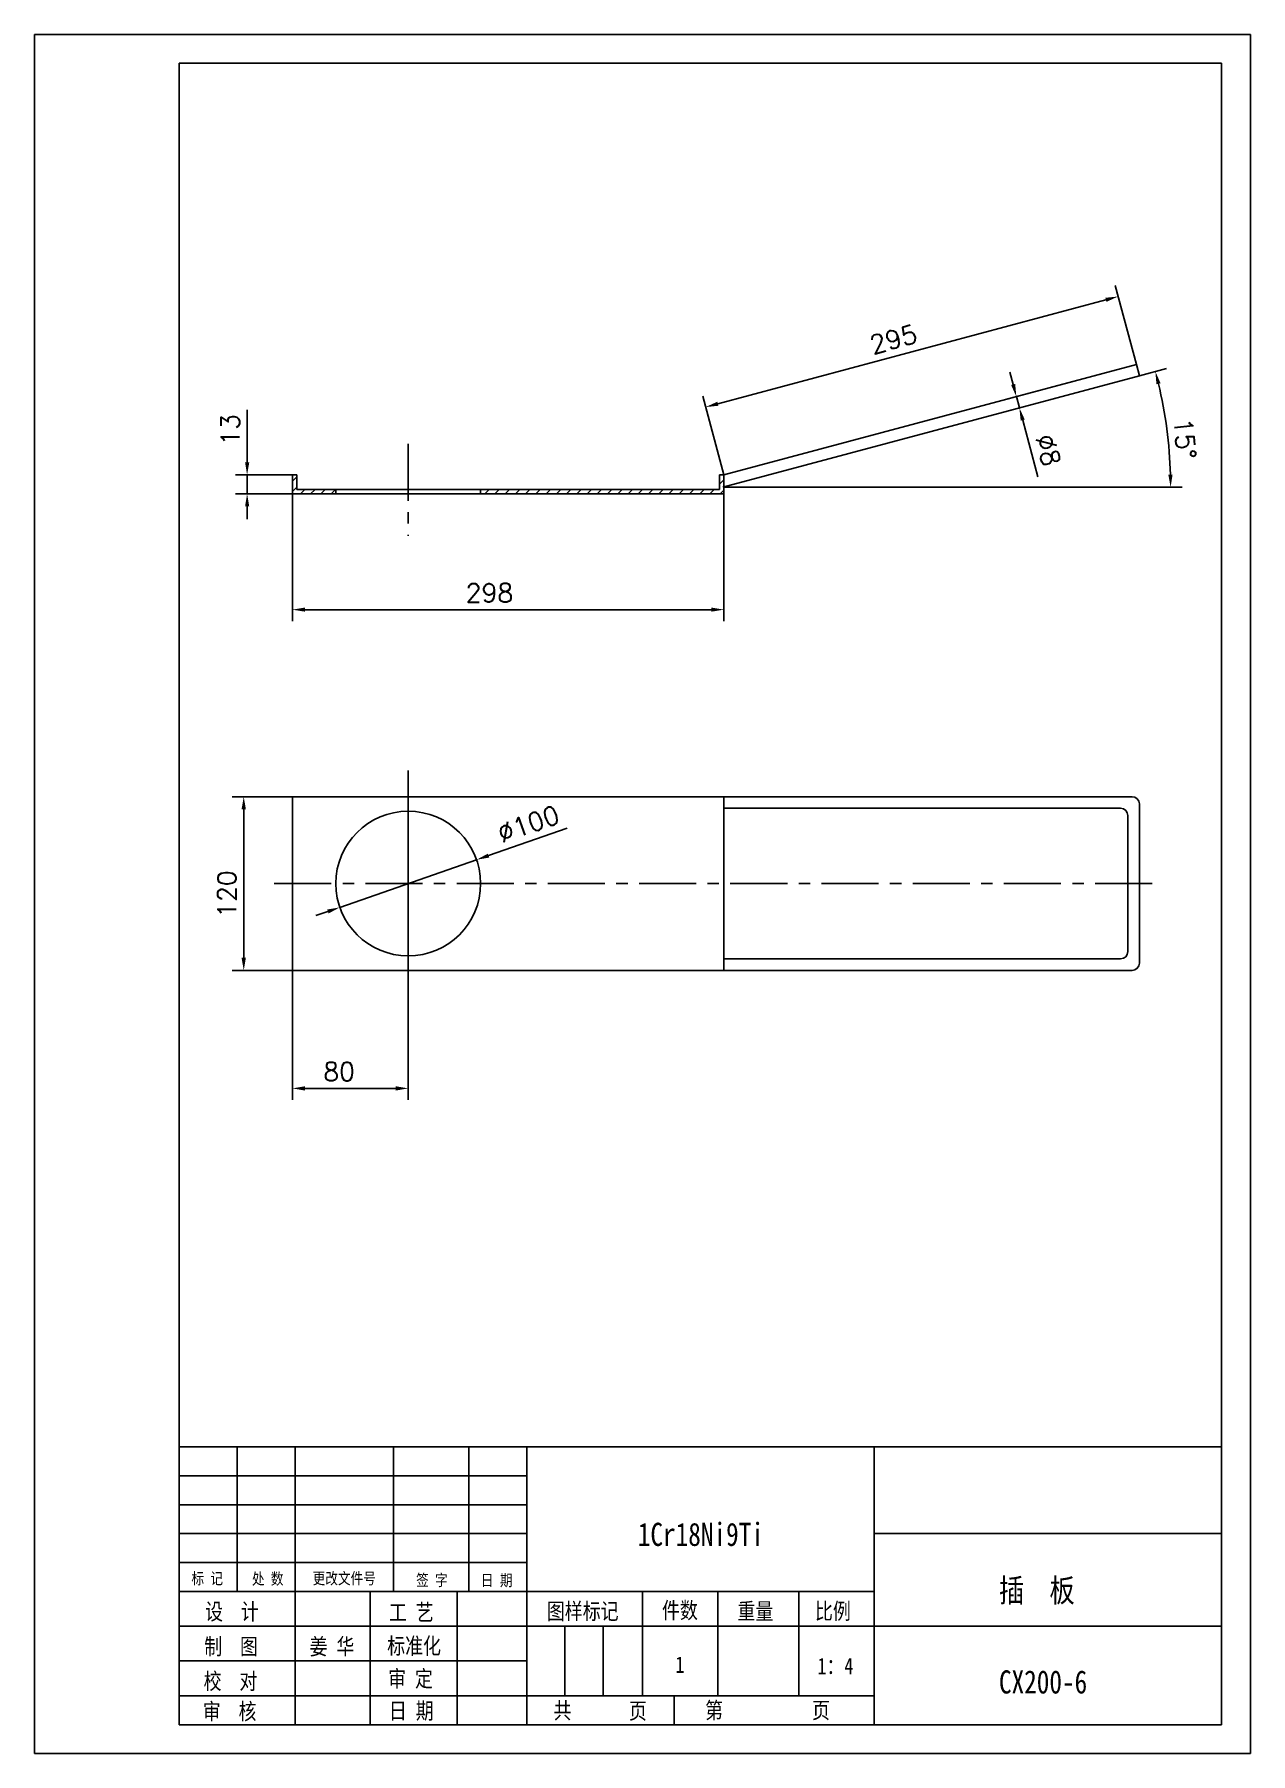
# Model space of a CAD drawing. Extents: x 41 to 881, y -290 to 898.
import ezdxf

# ---------------------------------------------------------------- set-up
doc = ezdxf.new("R2010")
doc.units = 0
doc.header["$LTSCALE"] = 10.5
doc.header["$MEASUREMENT"] = 0
doc.linetypes.add('CENTER', pattern=[2, 1.25, -0.25, 0.25, -0.25])
doc.layers.get('0').update_dxf_attribs({"color": 2, "linetype": 'CONTINUOUS'})
doc.layers.get('DEFPOINTS').update_dxf_attribs({"linetype": 'CONTINUOUS'})
doc.layers.add('PART', color=3, linetype='CONTINUOUS')
doc.layers.add('SMPEN_THICK', color=7, linetype='CONTINUOUS')
doc.styles.add('HZDX', font='', dxfattribs={"width": 0.8, "height": 7.5})
doc.styles.get("Standard").update_dxf_attribs({"font": 'txt.shx', "height": 12.75, "bigfont": 'hzfs.shx'})
doc.styles.get('HZDX').set_extended_font_data('SimSun')
doc.dimstyles.get("Standard").update_dxf_attribs({"dimtxt": 0.18, "dimasz": 0.18, "dimexe": 0.18, "dimexo": 0.0625, "dimgap": 0.09, "dimtad": 0, "dimtih": 1, "dimtoh": 1, "dimdec": 4, "dimzin": 0, "dimdsep": 46, "dimtxsty": 'Standard', "dimcen": 0.09, "dimadec": 0, "dimazin": 0, "dimtfac": 1, "dimtdec": 4, "dimtofl": 0, "dimtmove": 0, "dimatfit": 3, "dimfxl": 1, "dimtolj": 1, "dimtzin": 0, "dimarcsym": 0})

# ---------------------------------------------------------------- blocks, each defined once
blk = doc.blocks.new('*D5')
at = {"color": 2, "linetype": 'ByBlock', "transparency": 16777216}
for p, q in [((219.4, 251.1), (219.4, 161.7)), ((299.4, 251.1), (299.4, 161.7)), ((290.7, 169.6), (228.2, 169.6))]:
    blk.add_line(p, q, dxfattribs=at)
for points in [[(228.2, 171.1), (228.2, 168.1), (219.4, 169.6)], [(290.7, 171.1), (290.7, 168.1), (299.4, 169.6)]]:
    blk.add_solid(points, dxfattribs=at)
at = {"layer": 'DEFPOINTS', "color": 0, "linetype": 'ByBlock', "transparency": 16777216}
for p in [(219.4, 251.1), (299.4, 251.1), (219.4, 169.6)]:
    blk.add_point(p, dxfattribs=at)
at = {"color": 2, "linetype": 'ByBlock', "transparency": 16777216, "insert": (251.7, 181.2), "char_height": 12.75, "attachment_point": 5}
blk.add_mtext('\\A1;80', dxfattribs=at)
blk = doc.blocks.new('*D6')
at = {"color": 2, "linetype": 'ByBlock', "transparency": 16777216}
for p, q in [((219.4, 580.5), (219.4, 492.5)), ((517.4, 580.5), (517.4, 492.5)), ((508.7, 500.4), (228.2, 500.4))]:
    blk.add_line(p, q, dxfattribs=at)
for points in [[(228.2, 501.9), (228.2, 499), (219.4, 500.4)], [(508.7, 501.9), (508.7, 499), (517.4, 500.4)]]:
    blk.add_solid(points, dxfattribs=at)
at = {"layer": 'DEFPOINTS', "color": 0, "linetype": 'ByBlock', "transparency": 16777216}
for p in [(219.4, 580.5), (517.4, 580.5), (219.4, 500.4)]:
    blk.add_point(p, dxfattribs=at)
at = {"color": 2, "linetype": 'ByBlock', "transparency": 16777216, "insert": (355.5, 512), "char_height": 12.75, "attachment_point": 5}
blk.add_mtext('\\A1;298', dxfattribs=at)
blk = doc.blocks.new('*D9')
at = {"color": 2, "linetype": 'ByBlock', "transparency": 16777216}
for p, q in [((201.3, 602.2), (201.3, 638.5)), ((232.6, 593.5), (193.4, 593.5)), ((201.3, 580.5), (201.3, 593.5)), ((232.6, 580.5), (193.4, 580.5)), ((201.3, 571.7), (201.3, 563))]:
    blk.add_line(p, q, dxfattribs=at)
for points in [[(199.9, 602.2), (202.8, 602.2), (201.3, 593.5)], [(199.9, 571.7), (202.8, 571.7), (201.3, 580.5)]]:
    blk.add_solid(points, dxfattribs=at)
at = {"layer": 'DEFPOINTS', "color": 0, "linetype": 'ByBlock', "transparency": 16777216}
for p in [(232.6, 593.5), (201.3, 580.5), (232.6, 580.5)]:
    blk.add_point(p, dxfattribs=at)
at = {"color": 2, "linetype": 'ByBlock', "transparency": 16777216, "insert": (189.7, 624.7), "char_height": 12.75, "attachment_point": 5, "rotation": 90}
blk.add_mtext('\\A1;13', dxfattribs=at)
blk = doc.blocks.new('*D11')
at = {"color": 2, "linetype": 'ByBlock', "transparency": 16777216}
for p, q in [((219.4, 371.1), (177.9, 371.1)), ((185.8, 362.4), (185.8, 259.9)), ((219.4, 251.1), (177.9, 251.1))]:
    blk.add_line(p, q, dxfattribs=at)
for points in [[(184.3, 362.4), (187.3, 362.4), (185.8, 371.1)], [(184.3, 259.9), (187.3, 259.9), (185.8, 251.1)]]:
    blk.add_solid(points, dxfattribs=at)
at = {"layer": 'DEFPOINTS', "color": 0, "linetype": 'ByBlock', "transparency": 16777216}
for p in [(219.4, 371.1), (185.8, 251.1), (219.4, 251.1)]:
    blk.add_point(p, dxfattribs=at)
at = {"color": 2, "linetype": 'ByBlock', "transparency": 16777216, "insert": (174.2, 303.9), "char_height": 12.75, "attachment_point": 5, "rotation": 90}
blk.add_mtext('\\A1;120', dxfattribs=at)
blk = doc.blocks.new('*D12')
at = {"color": 2, "linetype": 'ByBlock', "transparency": 16777216}
for p, q in [((794.5, 714.5), (526.5, 642.7)), ((815.5, 669.8), (800.9, 724.4)), ((530.6, 593.5), (516, 648))]:
    blk.add_line(p, q, dxfattribs=at)
for points in [[(794.1, 715.9), (794.8, 713.1), (802.9, 716.8)], [(526.1, 644.1), (526.8, 641.3), (518, 640.4)]]:
    blk.add_solid(points, dxfattribs=at)
at = {"layer": 'DEFPOINTS', "color": 0, "linetype": 'ByBlock', "transparency": 16777216}
for p in [(815.5, 669.8), (518, 640.4), (530.6, 593.5)]:
    blk.add_point(p, dxfattribs=at)
at = {"color": 2, "linetype": 'ByBlock', "transparency": 16777216, "insert": (647.7, 687.2), "char_height": 12.75, "attachment_point": 5, "rotation": 15}
blk.add_mtext('\\A1;295', dxfattribs=at)
blk = doc.blocks.new('*D13')
at = {"color": 2, "linetype": 'ByBlock', "transparency": 16777216}
for p, q in [((815.5, 669.8), (725, 645.6)), ((817.6, 662.1), (727.1, 637.8)), ((730.4, 656.1), (728.1, 664.5)), ((732.6, 647.6), (734.7, 639.9)), ((737, 631.4), (747.5, 592.3))]:
    blk.add_line(p, q, dxfattribs=at)
for points in [[(731.8, 656.4), (729, 655.7), (732.6, 647.6)], [(738.4, 631.8), (735.6, 631), (734.7, 639.9)]]:
    blk.add_solid(points, dxfattribs=at)
at = {"layer": 'DEFPOINTS', "color": 0, "linetype": 'ByBlock', "transparency": 16777216}
for p in [(815.5, 669.8), (817.6, 662.1), (734.7, 639.9)]:
    blk.add_point(p, dxfattribs=at)
at = {"color": 2, "linetype": 'ByBlock', "transparency": 16777216, "insert": (754.6, 610.6), "char_height": 12.75, "attachment_point": 5, "rotation": 285}
blk.add_mtext('\\A1;∅8', dxfattribs=at)
blk = doc.blocks.new('*D17')
at = {"color": 2, "linetype": 'ByBlock', "transparency": 16777216}
for p, q in [((354.9, 330.5), (409.2, 349.4)), ((252.2, 294.7), (346.6, 327.6)), ((243.9, 291.8), (235.7, 289))]:
    blk.add_line(p, q, dxfattribs=at)
for points in [[(354.4, 331.8), (355.4, 329.1), (346.6, 327.6)], [(243.5, 293.2), (244.4, 290.5), (252.2, 294.7)]]:
    blk.add_solid(points, dxfattribs=at)
at = {"layer": 'DEFPOINTS', "color": 0, "linetype": 'ByBlock', "transparency": 16777216}
for p in [(346.6, 327.6), (252.2, 294.7)]:
    blk.add_point(p, dxfattribs=at)
at = {"color": 2, "linetype": 'ByBlock', "transparency": 16777216, "insert": (382.4, 352.3), "char_height": 12.75, "attachment_point": 5, "rotation": 19.1902}
blk.add_mtext('\\A1;∅100', dxfattribs=at)

msp = doc.modelspace()

# ---------------------------------------------------------------- hatches: boundary and pattern name
at = {"layer": 'SMPEN_THICK'}
h = msp.add_hatch(dxfattribs=at)
h.set_pattern_fill('ANSI31', color=256, scale=40, style=0)
h.set_pattern_definition([(45, (-23.1775, 0), (-3.535534, 3.535534), [])])
h.paths.add_polyline_path([(249.42572, 580.46712), (249.42572, 583.46712), (222.42572, 583.46712), (222.42572, 593.46712), (219.42572, 593.46712), (219.42572, 580.46712)])
h.paths.add_polyline_path([(517.42572, 580.46712), (517.42572, 593.46712), (514.42572, 593.46712), (514.42572, 583.46712), (349.42572, 583.46712), (349.42572, 580.46712)])

# ---------------------------------------------------------------- linework, layer by layer
at = {"color": 2, "linetype": 'ByBlock'}
for p, q in [((804.39428, 662.0779), (823.05168, 667.07714)), ((777.80751, 584.9537), (833.86344, 584.9537))]:
    msp.add_line(p, q, dxfattribs=at)
msp.add_arc((516.56282, 584.9537), 309.42562, 1.6202756, 13.3797244, dxfattribs=at)
for points in [[(816.17612, 656.19842), (819.00379, 656.9134), (815.44502, 665.03894)], [(827.32291, 593.72344), (824.40653, 593.6822), (825.98844, 584.9537)]]:
    msp.add_solid(points, dxfattribs=at)
at = {"layer": 'DEFPOINTS', "color": 0, "linetype": 'ByBlock'}
for p in [(804.39428, 662.0779), (821.28757, 638.68489), (516.68373, 584.98609), (517.42572, 584.9537), (777.80751, 584.9537)]:
    msp.add_point(p, dxfattribs=at)
at = {"layer": 'PART', "color": 6, "linetype": 'Continuous'}
for p, q in [((41.21655, 897.92873), (881.21655, 897.92873)), ((881.21655, 897.92873), (881.21655, -290.07126)), ((881.21655, -290.07126), (41.21655, -290.07126))]:
    msp.add_line(p, q, dxfattribs=at)
at = {"layer": 'PART', "color": 5, "linetype": 'Continuous'}
for p, q in [((141.21655, 877.92873), (861.21655, 877.92873)), ((861.21655, 877.92873), (861.21655, -270.07126)), ((141.21655, -78.07126), (141.21655, -270.07126)), ((861.21655, -270.07126), (141.21655, -270.07126))]:
    msp.add_line(p, q, dxfattribs=at)
at = {"layer": 'PART', "linetype": 'Continuous'}
for p, q in [((861.21655, -78.07126), (141.21655, -78.07126)), ((181.21655, -78.07126), (181.21655, -178.07126)), ((221.21655, -78.07126), (221.21655, -270.07126)), ((289.21655, -78.07126), (289.21655, -178.07126)), ((341.21655, -78.07126), (341.21655, -178.07126)), ((381.21655, -78.07126), (381.21655, -270.07126)), ((621.21655, -78.07126), (621.21655, -270.07126)), ((861.21655, -138.07126), (621.21655, -138.07126)), ((273.21655, -178.07126), (273.21655, -270.07126)), ((333.21655, -178.07126), (333.21655, -270.07126)), ((461.21655, -178.07126), (461.21655, -250.07126)), ((513.21655, -178.07126), (513.21655, -250.07126)), ((569.21655, -178.07126), (569.21655, -250.07126)), ((407.61655, -202.07126), (407.61655, -250.07126)), ((434.01655, -202.07126), (434.01655, -250.07126)), ((861.21655, -202.07126), (621.21655, -202.07126)), ((483.12766, -250.07126), (483.12766, -270.07126))]:
    msp.add_line(p, q, dxfattribs=at)
at = {"layer": 'SMPEN_THICK', "color": 6}
msp.add_line((41.21655, -290.07126), (41.21655, 897.92873), dxfattribs=at)
at = {"layer": 'SMPEN_THICK', "color": 5}
msp.add_line((141.21655, -78.07126), (141.21655, 877.92873), dxfattribs=at)
at = {"layer": 'SMPEN_THICK', "color": 4}
for p, q in [((517.42572, 593.46712), (802.32373, 669.80531)), ((804.39428, 662.0779), (802.32373, 669.80531)), ((516.68373, 584.98609), (804.39428, 662.0779)), ((219.42572, 580.46712), (219.42572, 593.46712)), ((219.42572, 593.46712), (222.42572, 593.46712)), ((222.42572, 583.46712), (222.42572, 593.46712)), ((222.42572, 583.46712), (514.42572, 583.46712)), ((249.42572, 583.46712), (249.42572, 580.46712)), ((349.42572, 583.46712), (349.42572, 580.46712)), ((514.42572, 593.46712), (517.42572, 593.46712)), ((514.42572, 583.46712), (514.42572, 593.46712)), ((517.42572, 580.46712), (517.42572, 593.46712)), ((219.42572, 580.46712), (517.42572, 580.46712)), ((219.42572, 371.14425), (517.42572, 371.14425)), ((219.42572, 371.14425), (219.42572, 251.14425)), ((517.42572, 371.14425), (517.42572, 251.14425)), ((517.42572, 371.14425), (799.39428, 371.14425)), ((517.42572, 363.14425), (791.39428, 363.14425)), ((796.39428, 358.14425), (796.39428, 264.14425)), ((804.39428, 366.14425), (804.39428, 256.14425)), ((219.42572, 251.14425), (517.42572, 251.14425)), ((517.42572, 259.14425), (791.39428, 259.14425)), ((517.42572, 251.14425), (799.39428, 251.14425))]:
    msp.add_line(p, q, dxfattribs=at)
at = {"layer": 'SMPEN_THICK', "linetype": 'CENTER', "ltscale": 3}
for p, q in [((299.42572, 615.03171), (299.42572, 551.51033)), ((206.88014, 311.14425), (820.95221, 311.14425))]:
    msp.add_line(p, q, dxfattribs=at)
at = {"layer": 'SMPEN_THICK'}
for p, q in [((517.42572, 584.9537), (777.80751, 584.9537)), ((299.42572, 389.27594), (299.42572, 251.14425)), ((381.21655, -98.07126), (141.21655, -98.07126)), ((381.21655, -118.07126), (141.21655, -118.07126)), ((381.21655, -138.07126), (141.21655, -138.07126)), ((381.21655, -158.07126), (141.21655, -158.07126)), ((621.21655, -178.07126), (141.21655, -178.07126)), ((621.21655, -202.07126), (141.21655, -202.07126)), ((381.21655, -226.07126), (141.21655, -226.07126)), ((621.21655, -250.07126), (141.21655, -250.07126))]:
    msp.add_line(p, q, dxfattribs=at)
at = {"layer": 'SMPEN_THICK', "color": 4}
msp.add_circle((299.42572, 311.14425), 50, dxfattribs=at)
for centre, start, end in [((799.39428, 366.14425), 0, 90), ((791.39428, 358.14425), 360, 90), ((791.39428, 264.14425), 270, 360), ((799.39428, 256.14425), 270, 0)]:
    msp.add_arc(centre, 5, start, end, dxfattribs=at)

# ---------------------------------------------------------------- texts
at = {"color": 2, "linetype": 'ByBlock', "insert": (835.84791, 618.57706), "char_height": 12.75, "attachment_point": 5, "rotation": 276}
msp.add_mtext('15%%d', dxfattribs=at)
at = {"layer": 'SMPEN_THICK', "style": 'HZDX', "width": 0.8}
for s, height, p in [('1Cr18Ni9Ti', 16, (457.99325, -146.56006)), ('标 记', 8, (149.68385, -172.98911)), ('处 数', 8, (191.45266, -173.24531)), ('更改文件号', 8, (233.41069, -172.98554)), ('签 字', 8, (304.86662, -174.2021)), ('日 期', 8, (349.62193, -174.28923)), ('插  板', 16, (707.40843, -185.30902)), ('设  计', 11.34, (159.10975, -197.59506)), ('工 艺', 11.34, (286.07671, -198.1125)), ('图样标记', 11.34, (395.20478, -197.31928)), ('件数', 11.34, (474.68874, -196.72479)), ('重量', 11.34, (526.81308, -197.31754)), ('比例', 11.34, (580.35546, -197.24359)), ('制  图', 11.34, (158.51673, -221.72285)), ('姜 华', 11.34, (231.25998, -221.72285)), ('标准化', 11.34, (284.89065, -221.27726)), ('1', 11.34, (483.96824, -234.25738)), ('1：4', 11.34, (582.05711, -235.19705)), ('校  对', 11.34, (158.10923, -245.63814)), ('审 定', 11.34, (285.55767, -243.92398)), ('CX200-6', 16, (707.40843, -248.52652)), ('审  核', 11.34, (157.5162, -266.56959)), ('日 期', 11.34, (286.10171, -266.1507)), ('共', 11.34, (399.8166, -265.94284)), ('页', 11.34, (451.84851, -266.20224)), ('第', 11.34, (504.48718, -265.79494)), ('页', 11.34, (578.34854, -265.79494))]:
    msp.add_text(s, height=height, dxfattribs=at).set_placement(p)

# ---------------------------------------------------------------- dimensions: what is measured, and where the dimension line sits
at = {"layer": 'SMPEN_THICK'}
for base, p2, angle, text, picture, middle in [((504.84012, 640.43721), (517.42572, 593.46712), 195, '295', '*D12', (637.55175, 675.99718)), ((721.53216, 639.87506), (804.39428, 662.0779), 285, '%%c<>', '*D13', (730.17025, 607.63729))]:
    dim = msp.add_linear_dim(base=base, p1=(802.32373, 669.80531), p2=p2, angle=angle, text=text, dimstyle='Standard', override={"dimscale": 3.5, "dimtxt": 5, "dimasz": 2.5, "dimexe": 2.25, "dimexo": 0, "dimgap": 1.5, "dimtad": 1, "dimtih": 0, "dimtoh": 0, "dimzin": 8, "dimclrd": 2, "dimclre": 2, "dimclrt": 2, "dimtm": 0.115, "dimtfac": 0.66667, "dimtofl": 1, "dimatfit": 1, "dimtvp": 5, "dimtzin": 8}, dxfattribs=at)
    dim.commit()
    dim.dimension.update_dxf_attribs({"geometry": picture, "text_midpoint": middle, "dimtype": 161, "insert": (-13.17751, 0)})
dim = msp.add_linear_dim(base=(188.1435, 580.46712), p1=(219.42572, 593.46712), p2=(219.42572, 580.46712), angle=90, dimstyle='Standard', override={"dimscale": 3.5, "dimtxt": 5, "dimasz": 2.5, "dimexe": 2.25, "dimexo": 0, "dimgap": 1.5, "dimtad": 1, "dimtih": 0, "dimtoh": 0, "dimzin": 8, "dimclrd": 2, "dimclre": 2, "dimclrt": 2, "dimtm": 0.115, "dimtfac": 0.66667, "dimtofl": 1, "dimatfit": 1, "dimtvp": 5, "dimtzin": 8}, dxfattribs=at)
dim.commit()
dim.dimension.update_dxf_attribs({"geometry": '*D9', "text_midpoint": (188.1435, 624.71712), "dimtype": 160, "insert": (-13.17751, 0)})
for base, p1, p2, picture, middle in [((219.42572, 500.41046), (517.42572, 580.46712), (219.42572, 580.46712), '*D6', (355.47671, 500.41046)), ((219.42572, 169.59285), (299.42572, 251.14425), (219.42572, 251.14425), '*D5', (251.69325, 169.59285))]:
    dim = msp.add_linear_dim(base=base, p1=p1, p2=p2, dimstyle='Standard', override={"dimscale": 3.5, "dimtxt": 5, "dimasz": 2.5, "dimexe": 2.25, "dimexo": 0, "dimgap": 1.5, "dimtad": 1, "dimtih": 0, "dimtoh": 0, "dimzin": 8, "dimclrd": 2, "dimclre": 2, "dimclrt": 2, "dimtm": 0.115, "dimtfac": 0.66667, "dimtofl": 1, "dimatfit": 1, "dimtvp": 5, "dimtzin": 8}, dxfattribs=at)
    dim.commit()
    dim.dimension.update_dxf_attribs({"geometry": picture, "text_midpoint": middle, "dimtype": 160})
dim = msp.add_linear_dim(base=(185.79612, 251.14425), p1=(219.42572, 371.14425), p2=(219.42572, 251.14425), angle=90, dimstyle='Standard', override={"dimscale": 3.5, "dimtxt": 5, "dimasz": 2.5, "dimexe": 2.25, "dimexo": 0, "dimgap": 1.5, "dimtad": 1, "dimtih": 0, "dimtoh": 0, "dimzin": 8, "dimclrd": 2, "dimclre": 2, "dimclrt": 2, "dimtm": 0.115, "dimtfac": 0.66667, "dimtofl": 1, "dimatfit": 1, "dimtvp": 5, "dimtzin": 8}, dxfattribs=at)
dim.commit()
dim.dimension.update_dxf_attribs({"geometry": '*D11', "text_midpoint": (185.79612, 303.91714), "dimtype": 160})
dim = msp.add_diameter_dim_2p(p1=(252.20409, 294.709), p2=(346.64736, 327.57949), dimstyle='Standard', override={"dimscale": 3.5, "dimtxt": 5, "dimasz": 2.5, "dimexe": 2.25, "dimexo": 0, "dimgap": 1.5, "dimtad": 1, "dimtih": 0, "dimtoh": 0, "dimzin": 8, "dimclrd": 2, "dimclre": 2, "dimclrt": 2, "dimtm": 0.115, "dimtfac": 0.66667, "dimtofl": 1, "dimatfit": 1, "dimtvp": 5, "dimtzin": 8}, dxfattribs=at)
dim.commit()
dim.dimension.update_dxf_attribs({"geometry": '*D17', "text_midpoint": (386.19547, 341.34401), "dimtype": 163})

doc.saveas('drawing.dxf')
